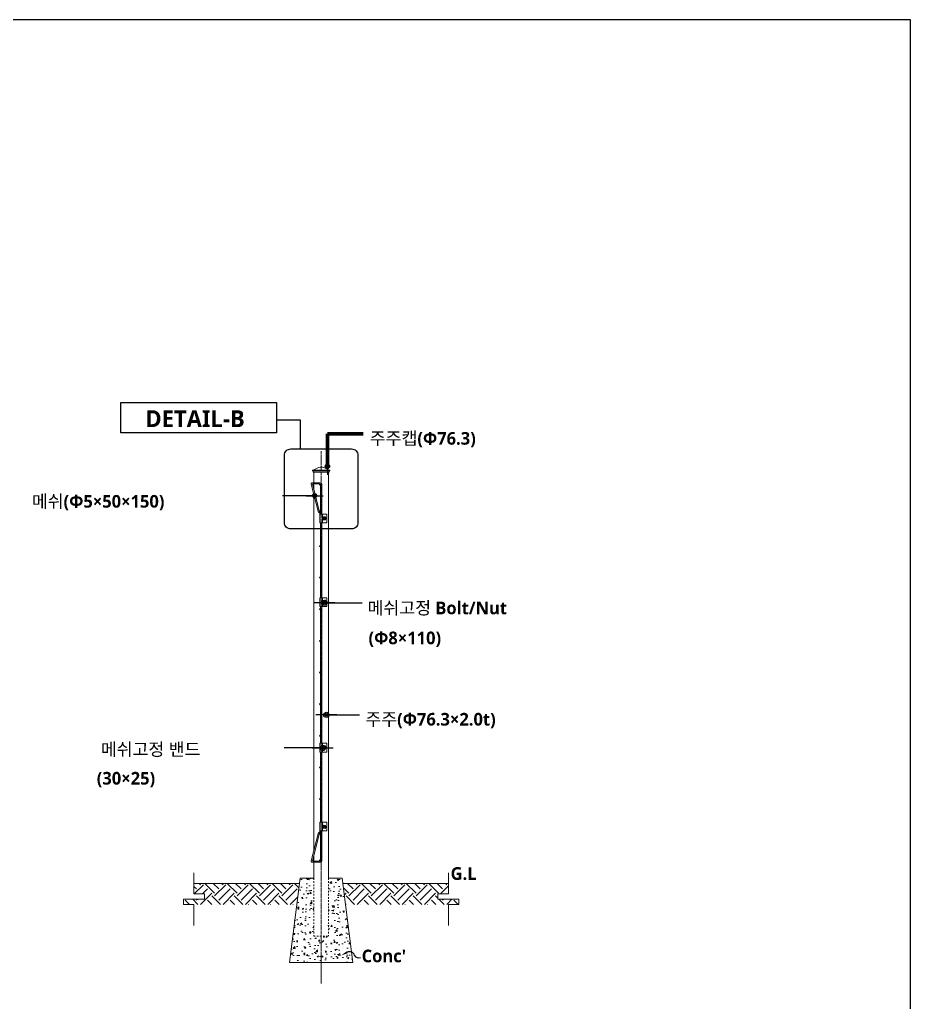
# Model space of a CAD drawing. Header units: millimetres. Extents: x 0 to 163856, y 0 to 163394.
# Drawn here: x 8379 to 12600, y 4250 to 8910 of the extents above; entities that cross this region are included whole.
import ezdxf

# ---------------------------------------------------------------- set-up
doc = ezdxf.new("R2010")
doc.units = ezdxf.units.MM
doc.header["$LTSCALE"] = 15
doc.linetypes.add('CENTER2', pattern=[1.125, 0.75, -0.125, 0.125, -0.125])
doc.linetypes.add('HIDDEN2', pattern=[1, 0.5, -0.5])
doc.layers.get('DEFPOINTS').update_dxf_attribs({"color": 181})
for name, color, linetype in [('_0L-02.LED', 1, 'Continuous'), ('_0L-02.text', 3, 'Continuous'), ('A-ANNO-LEAD', 4, 'Continuous'), ('A-ANNO-SYMB', 7, 'Continuous'), ('A-ANNO-TITL', 7, 'Continuous'), ('AA-AXIS-DIMS', 6, 'Continuous')]:
    doc.layers.add(name, color=color, linetype=linetype)
doc.styles.add('2020음성 1차', font='')
doc.styles.add('맑은 고딕(볼드)', font='')
doc.styles.get('2020음성 1차').set_extended_font_data('NanumGothic', bold=True)
doc.styles.get('맑은 고딕(볼드)').set_extended_font_data('Malgun Gothic', bold=True)
doc.dimstyles.new('SHL-800', dxfattribs={"dimscale": 800, "dimtxt": 3, "dimasz": 1, "dimexe": 2, "dimexo": 3, "dimgap": 1, "dimtad": 1, "dimdec": 0, "dimdsep": 46, "dimlunit": 6, "dimtxsty": '맑은 고딕(볼드)', "dimblk1": 'DIMDOT', "dimblk2": 'DIMDOT', "dimsah": 1, "dimcen": 2.5, "dimdle": 1.5, "dimclrt": 3, "dimadec": 0, "dimazin": 0, "dimtfac": 1, "dimtdec": 0, "dimtix": 1, "dimtmove": 2, "dimatfit": 3, "dimldrblk": 'DIMDOT', "dimfxl": 2, "dimtvp": 1, "dimtolj": 1, "dimtzin": 0, "dimarcsym": 0})
pattern_1 = [(45, (9024.626, 1426.47), (7e-15, 106.066), [75, -75]), (45, (9004.74, 1446.36), (7e-15, 106.066), [75, -75]), (45, (8984.85, 1466.25), (7e-15, 106.066), [75, -75]), (135, (8984.85, 1479.506), (-106.066, 1e-14), [75, -75]), (135, (9004.74, 1499.39), (-106.066, 1e-14), [75, -75]), (135, (9024.626, 1519.28), (-106.066, 1e-14), [75, -75])]

# ---------------------------------------------------------------- blocks, each defined once
blk = doc.blocks.new('DIMDOT')
at = {"layer": 'AA-AXIS-DIMS', "color": 7, "linetype": 'Continuous'}
blk.add_line((-2, 0), (2, 0), dxfattribs=at)
for radius in [0.5, 0.25]:
    blk.add_circle((0, 0), radius, dxfattribs=at)

msp = doc.modelspace()

# ---------------------------------------------------------------- hatches: boundary and pattern name
at = {"lineweight": 13}
for points in [[(9826.64, 6544.88, 1), (9819.83, 6544.88, 1)], [(9826.64, 6149.02, 1), (9819.83, 6149.02, 1)], [(9826.64, 5458.65, 1), (9819.83, 5458.65, 1)], [(9826.64, 5082.38, -1), (9819.83, 5082.38, -1)]]:
    msp.add_hatch(color=256, dxfattribs=at).paths.add_polyline_path(points)
h = msp.add_hatch(dxfattribs=at)
h.set_pattern_fill('EARTH', color=256, scale=300, angle=45, style=0)
h.set_pattern_definition(pattern_1)
h.paths.add_polyline_path([(9154.85, 4713.92), (9692.35, 4713.92), (9704.85, 4813.92), (9204.85, 4813.92), (9204.85, 4763.92), (9254.85, 4763.92), (9254.85, 4738.92), (9154.85, 4738.92)])
h = msp.add_hatch(dxfattribs=at)
h.set_pattern_fill('AR-CONC', color=256, scale=10, style=0)
h.set_pattern_definition([(50, (6510.04, 165.45), (71.726, -6.2752), [7.5, -82.5]), (355, (6510.04, 165.45), (-13.8751, 75.2192), [6, -66]), (100.4514, (6516.015, 164.925), (57.8509, 68.94395), [6.374, -70.1142]), (46.1842, (6510.04, 185.45), (106.7241, -16.5519), [11.25, -123.75]), (96.6356, (6518.93, 184.07), (93.4663, 97.4118), [9.561, -105.1713]), (351.1842, (6510.04, 185.45), (93.4662, 97.4119), [9, -99]), (21, (6520.04, 180.45), (59.6907, -40.2619), [7.5, -82.5]), (326, (6520.04, 180.45), (24.3315, 72.515), [6, -66]), (71.4514, (6525.01, 177.09), (84.0223, 32.25305), [6.374, -70.1142]), (37.5, (6510.037, 165.448), (1.21599, 33.28939), [0, -65.2, 0, -67, 0, -66.25]), (7.5, (6510.037, 165.448), (26.30695, 39.44117), [0, -38.2, 0, -63.7, 0, -25.25]), (327.5, (6487.737, 165.448), (53.38224, -2.25549), [0, -25, 0, -78, 0, -103.5]), (317.5, (6477.737, 165.45), (58.3186, 10.0105), [0, -32.5, 0, -51.8, 0, -73.5])])
h.paths.add_polyline_path([(9843.48, 4838.92), (9907.98, 4838.92), (9957.98, 4438.92), (9657.98, 4438.92), (9707.98, 4838.92), (9772.48, 4838.92), (9772.48, 4563.92), (9843.48, 4563.92)])
h = msp.add_hatch(dxfattribs=at)
h.set_pattern_fill('EARTH', color=256, scale=300, angle=45, style=0)
h.set_pattern_definition(pattern_1)
h.paths.add_polyline_path([(9923.6, 4713.92), (10461.1, 4713.92), (10461.1, 4738.92), (10361.1, 4738.92), (10361.1, 4763.92), (10411.1, 4763.92), (10411.1, 4813.92), (9911.1, 4813.92)])

# ---------------------------------------------------------------- linework, layer by layer
at = {"color": 1, "linetype": 'CENTER2', "lineweight": 13}
msp.add_line((9807.98, 6863.92), (9807.98, 4338.92), dxfattribs=at)
at = {"lineweight": 13}
for p, q in [((9766.28, 6773.01), (9766.28, 6771.14)), ((9769.87, 6773.01), (9766.28, 6773.01)), ((9766.28, 6771.14), (9769.87, 6771.14)), ((9792.65, 6784.88), (9769.87, 6773.01)), ((9769.87, 6773.01), (9846.09, 6773.01)), ((9769.87, 6771.14), (9769.87, 6763.92)), ((9769.87, 6771.14), (9846.09, 6771.14)), ((9772.48, 6763.92), (9772.48, 6713.92)), ((9846.09, 6773.01), (9823.94, 6784.8)), ((9843.48, 4838.92), (9843.48, 6763.92)), ((9849.83, 6773.01), (9846.09, 6773.01)), ((9846.09, 6771.14), (9849.83, 6771.14)), ((9846.09, 6763.92), (9846.09, 6771.14)), ((9849.83, 6771.14), (9849.83, 6773.01)), ((9765.64, 6713.92), (9805.38, 6713.92)), ((9760.8, 6707.68), (9795.08, 6572.93)), ((9767.73, 6702.7), (9799.84, 6574.51)), ((9772.48, 6708.92), (9772.48, 6707)), ((9772.48, 6703.68), (9772.48, 6683.75)), ((9772.58, 6708.92), (9800.38, 6708.92)), ((9805.38, 6703.92), (9805.38, 6564.69)), ((9810.38, 6708.92), (9810.38, 6564.69)), ((9772.48, 6661.78), (9772.48, 4966.05)), ((9799.84, 6574.51), (9795.08, 6572.93)), ((9801.28, 6525.23), (9801.28, 6562.69)), ((9803.28, 6564.69), (9832.89, 6564.69)), ((9813.62, 6523.23), (9813.62, 6564.69)), ((9834.89, 6562.69), (9834.89, 6525.23)), ((9832.89, 6523.23), (9803.28, 6523.23)), ((9805.38, 6168.83), (9805.38, 6523.23)), ((9810.38, 6168.83), (9810.38, 6523.23)), ((9801.28, 6129.37), (9801.28, 6166.83)), ((9803.28, 6168.83), (9832.89, 6168.83)), ((9813.62, 6127.37), (9813.62, 6168.83)), ((9834.89, 6166.83), (9834.89, 6129.37)), ((9832.89, 6127.37), (9803.28, 6127.37)), ((9805.38, 5478.46), (9805.38, 6127.37)), ((9810.38, 5478.46), (9810.38, 6127.37)), ((9801.28, 5439.01), (9801.28, 5476.46)), ((9803.28, 5478.46), (9832.89, 5478.46)), ((9813.62, 5437.01), (9813.62, 5478.46)), ((9834.89, 5476.46), (9834.89, 5439.01)), ((9832.89, 5437.01), (9803.28, 5437.01)), ((9805.38, 5104.03), (9805.38, 5437.01)), ((9810.38, 5104.03), (9810.38, 5437.01)), ((9801.28, 5102.03), (9801.28, 5064.57)), ((9832.89, 5104.03), (9803.28, 5104.03)), ((9813.62, 5104.03), (9813.62, 5062.57)), ((9834.89, 5064.57), (9834.89, 5102.03)), ((9760.8, 4920.15), (9795.08, 5054.9)), ((9767.73, 4925.13), (9799.84, 5053.32)), ((9799.84, 5053.32), (9795.08, 5054.9)), ((9803.28, 5062.57), (9832.89, 5062.57)), ((9805.38, 4923.91), (9805.38, 5062.57)), ((9810.38, 4918.91), (9810.38, 5062.57)), ((9772.48, 4924.15), (9772.48, 4944.08)), ((9772.48, 4944.08), (9772.48, 4918.92)), ((9765.64, 4913.91), (9805.38, 4913.91)), ((9772.48, 4918.91), (9772.48, 4920.83)), ((9772.48, 4913.91), (9772.48, 4838.92)), ((9772.58, 4918.91), (9800.38, 4918.91)), ((9204.85, 4863.92), (9204.85, 4763.92)), ((10411.1, 4863.92), (10411.1, 4763.92)), ((9704.85, 4813.92), (9204.85, 4813.92)), ((9707.98, 4838.92), (9657.98, 4438.92)), ((9707.98, 4838.92), (9772.48, 4838.92)), ((9843.48, 4838.92), (9907.98, 4838.92)), ((9907.98, 4838.92), (9957.98, 4438.92)), ((9911.1, 4813.92), (10411.1, 4813.92)), ((9204.85, 4763.92), (9254.85, 4763.92)), ((9254.85, 4763.92), (9254.85, 4738.92)), ((10411.1, 4763.92), (10361.1, 4763.92)), ((10361.1, 4763.92), (10361.1, 4738.92)), ((9254.85, 4738.92), (9154.85, 4738.92)), ((9154.85, 4738.92), (9154.85, 4713.92)), ((9154.85, 4713.92), (9204.85, 4713.92)), ((9204.85, 4713.92), (9204.85, 4613.92)), ((10361.1, 4738.92), (10461.1, 4738.92)), ((10461.1, 4713.92), (10411.1, 4713.92)), ((10411.1, 4713.92), (10411.1, 4613.92)), ((10461.1, 4738.92), (10461.1, 4713.92)), ((9957.98, 4438.92), (9657.98, 4438.92))]:
    msp.add_line(p, q, dxfattribs=at)
at = {"lineweight": 13, "ltscale": 0.1}
for p, q in [((9769.87, 6763.92), (9846.09, 6763.92)), ((9801.89, 6787.14), (9814.54, 6787.14))]:
    msp.add_line(p, q, dxfattribs=at)
at = {"linetype": 'HIDDEN2', "lineweight": 13}
for p, q in [((9772.48, 4838.92), (9772.48, 4563.92)), ((9843.48, 4838.92), (9843.48, 4563.92)), ((9772.48, 4563.92), (9843.48, 4563.92))]:
    msp.add_line(p, q, dxfattribs=at)
at = {"lineweight": 13}
for points in [[(9819.51, 6537.93), (9827.59, 6538.36), (9831.26, 6545.57), (9826.84, 6552.35), (9818.76, 6551.92), (9815.1, 6544.71)], [(9819.51, 6142.07), (9827.59, 6142.5), (9831.26, 6149.71), (9826.84, 6156.49), (9818.76, 6156.06), (9815.1, 6148.85)], [(9819.51, 5451.7), (9827.59, 5452.13), (9831.26, 5459.34), (9826.84, 5466.13), (9818.76, 5465.7), (9815.1, 5458.48)], [(9819.51, 5089.33), (9827.59, 5088.9), (9831.26, 5081.69), (9826.84, 5074.91), (9818.76, 5075.34), (9815.1, 5082.55)]]:
    msp.add_lwpolyline(points, close=True, dxfattribs=at)
for centre, radius in [((9770.61, 6705.34), 2.5), ((9802.27, 6705.34), 2.5), ((9801.45, 6578.37), 2.5), ((9802.88, 6568.92), 2.5), ((9823.21, 6544.72), 3.4), ((9802.88, 6413.92), 2.5), ((9802.88, 6263.92), 2.5), ((9823.21, 6148.86), 3.4), ((9802.88, 6113.92), 2.5), ((9802.88, 5963.92), 2.5), ((9802.88, 5813.92), 2.5), ((9802.88, 5663.92), 2.5), ((9802.88, 5513.92), 2.5), ((9823.21, 5458.5), 3.4), ((9802.88, 5363.92), 2.5), ((9802.88, 5213.92), 2.5), ((9823.21, 5082.54), 3.4), ((9801.45, 5049.46), 2.5), ((9802.88, 5058.92), 2.5), ((9770.61, 4922.49), 2.5), ((9802.27, 4922.49), 2.5)]:
    msp.add_circle(centre, radius, dxfattribs=at)
for centre, radius, start, end in [((9801.89, 6767.14), 20, 90, 117.51422), ((9814.54, 6767.14), 20, 61.98166, 90), ((9765.64, 6708.92), 5, 90, 194.27316), ((9805.38, 6708.92), 5, 0, 90), ((9772.58, 6703.92), 5, 90, 194.0644), ((9800.38, 6703.92), 5, 0, 90), ((9803.28, 6562.69), 2, 90, 180), ((9803.28, 6525.23), 2, 180, 270), ((9832.89, 6562.69), 2, 0, 90), ((9832.89, 6525.23), 2, 270, 0), ((9803.28, 6166.83), 2, 90, 180), ((9832.89, 6166.83), 2, 0, 90), ((9803.28, 6129.37), 2, 180, 270), ((9832.89, 6129.37), 2, 270, 0), ((9803.28, 5476.46), 2, 90, 180), ((9832.89, 5476.46), 2, 0, 90), ((9803.28, 5439.01), 2, 180, 270), ((9832.89, 5439.01), 2, 270, 0), ((9803.28, 5102.03), 2, 90, 180), ((9832.89, 5102.03), 2, 0, 90), ((9803.28, 5064.57), 2, 180, 270), ((9832.89, 5064.57), 2, 270, 0), ((9765.64, 4918.91), 5, 165.72684, 270), ((9772.58, 4923.91), 5, 165.9356, 270), ((9800.38, 4923.91), 5, 270, 0), ((9805.38, 4918.91), 5, 270, 0)]:
    msp.add_arc(centre, radius, start, end, dxfattribs=at)
at = {"layer": '_0L-02.text', "ltscale": 0.5}
for centre, radius, start, end in [((9942.63, 4465.84), 24.18, 16.60428, 118.68933), ((9986.21, 4483.67), 23.15, 208.14412, 290.87693)]:
    msp.add_arc(centre, radius, start, end, dxfattribs=at)
msp.add_solid([(9933.4, 4482.39), (9903.11, 4472.82), (9928.66, 4491.7)], dxfattribs=at)
at = {"layer": 'A-ANNO-LEAD'}
for p, q in [((9709.55, 7010.81), (9596.65, 7010.81)), ((9709.55, 6874.24), (9709.55, 7010.81))]:
    msp.add_line(p, q, dxfattribs=at)
at = {"layer": 'A-ANNO-SYMB'}
msp.add_lwpolyline([(8858.01, 7093.7), (9596.65, 7093.7), (9596.65, 6951.05), (8858.01, 6951.05)], close=True, dxfattribs=at)
msp.add_lwpolyline([(9664, 6874.24), (9951.96, 6874.24, -0.4142136), (9981.96, 6844.24), (9981.96, 6524.89, -0.4142136), (9951.96, 6494.89), (9664, 6494.89, -0.4142136), (9634, 6524.89), (9634, 6844.24, -0.4142136)], format="xyb", close=True, dxfattribs=at)
at = {"layer": 'DEFPOINTS', "linetype": 'ByBlock', "ltscale": 10}
msp.add_lwpolyline([(0, 8910), (12600, 8910), (12600, 0), (0, 0)], close=True, dxfattribs=at)

# ---------------------------------------------------------------- texts
at = {"layer": 'A-ANNO-TITL', "ltscale": 0.5, "style": '2020음성 1차'}
for s, height, p in [('DETAIL-B', 80, (8975.13, 6977.63)), ('주주캡(Φ76.3)', 60, (10038.21, 6894.39)), ('메쉬(Φ5×50×150)', 60, (8436.85, 6595.75)), ('메쉬고정 Bolt/Nut', 60, (10027.46, 6090.13)), ('(Φ8×110)', 60, (10032.63, 5948.03)), ('주주(Φ76.3×2.0t)', 60, (10017.53, 5562.36)), ('메쉬고정 밴드', 60, (8763.59, 5419.55)), ('(30×25)', 60, (8744.7, 5282.56)), ('G.L', 60, (10421.32, 4830.76)), ("Conc'", 60, (9999.89, 4439.79))]:
    msp.add_text(s, height=height, dxfattribs=at).set_placement(p)

# ---------------------------------------------------------------- leaders
at = {"lineweight": 13}
msp.add_leader([(9777.21, 6651.96), (9625.3, 6651.96)], dimstyle='SHL-800', override={"dimscale": 20}, dxfattribs=at)
at = {"layer": '_0L-02.LED'}
for points in [[(9823.21, 6144.68), (10001.78, 6144.68)], [(9832.92, 5613), (9989.9, 5613)], [(9815.57, 5456.09), (9633.03, 5456.09)]]:
    msp.add_leader(points, dimstyle='SHL-800', override={"dimscale": 25}, dxfattribs=at)
at = {"layer": 'A-ANNO-LEAD'}
msp.add_leader([(9837.52, 6791.33), (9837.52, 6945.3), (10007.63, 6945.3)], dimstyle='SHL-800', override={"dimscale": 20, "dimtxt": 3, "dimasz": 1, "dimgap": 1, "dimtad": 1, "dimtxsty": '맑은 고딕(볼드)', "dimclrd": 0, "dimldrblk": 'DIMDOT', "dimlwd": 65534}, dxfattribs=at)

doc.saveas('drawing.dxf')
